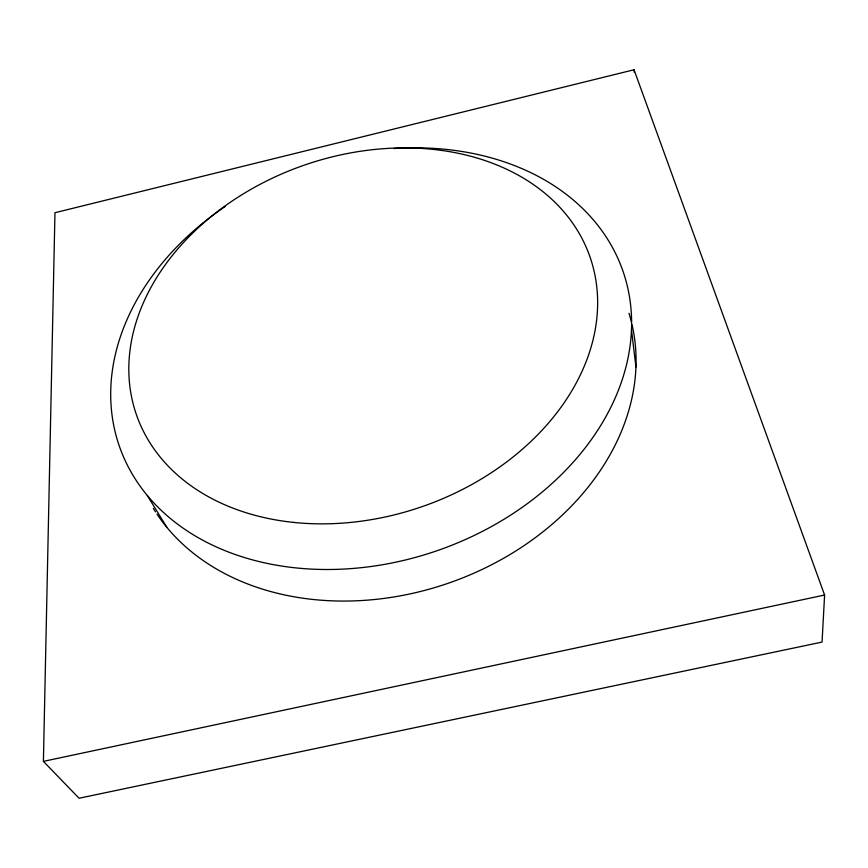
<?xml version="1.0" encoding="UTF-8"?>
<svg xmlns="http://www.w3.org/2000/svg" width="868" height="868" viewBox="0 0 868 868"><rect width="100%" height="100%" fill="white"/><g stroke="black" fill="none" stroke-linecap="round" stroke-linejoin="round"><path stroke-width="1.3" d="M43.4 761.377L54.966 212.714L634.041 69.755L824.6 595.036L822.05 642.081L79.064 798.245L43.4 761.377L824.6 595.036M147.332 495.53L166.895 527.397M631.481 329.927L635.951 367.012M634.041 69.755L634.302 72.402M628.996 313.294A258.523 200.996 -19.2 0 1 631.47 322.223M632.088 324.827A258.523 200.996 -19.2 0 1 462.969 577.773A258.523 200.996 -19.2 0 1 157.01 514.138M155.502 511.838A258.523 200.996 -19.2 0 1 153.321 508.355M394.061 148.526A266.595 203.047 -19.2 0 1 612.624 403.587A266.595 203.047 -19.2 0 1 207.268 542.576A266.595 203.047 -19.2 0 1 225.376 206.367M293.362 522.384A240.121 180.631 -19.2 0 0 591.943 262.971A240.121 180.631 -19.2 0 0 204.371 222.295A240.121 180.631 -19.2 0 0 293.362 522.384"/></g></svg>
